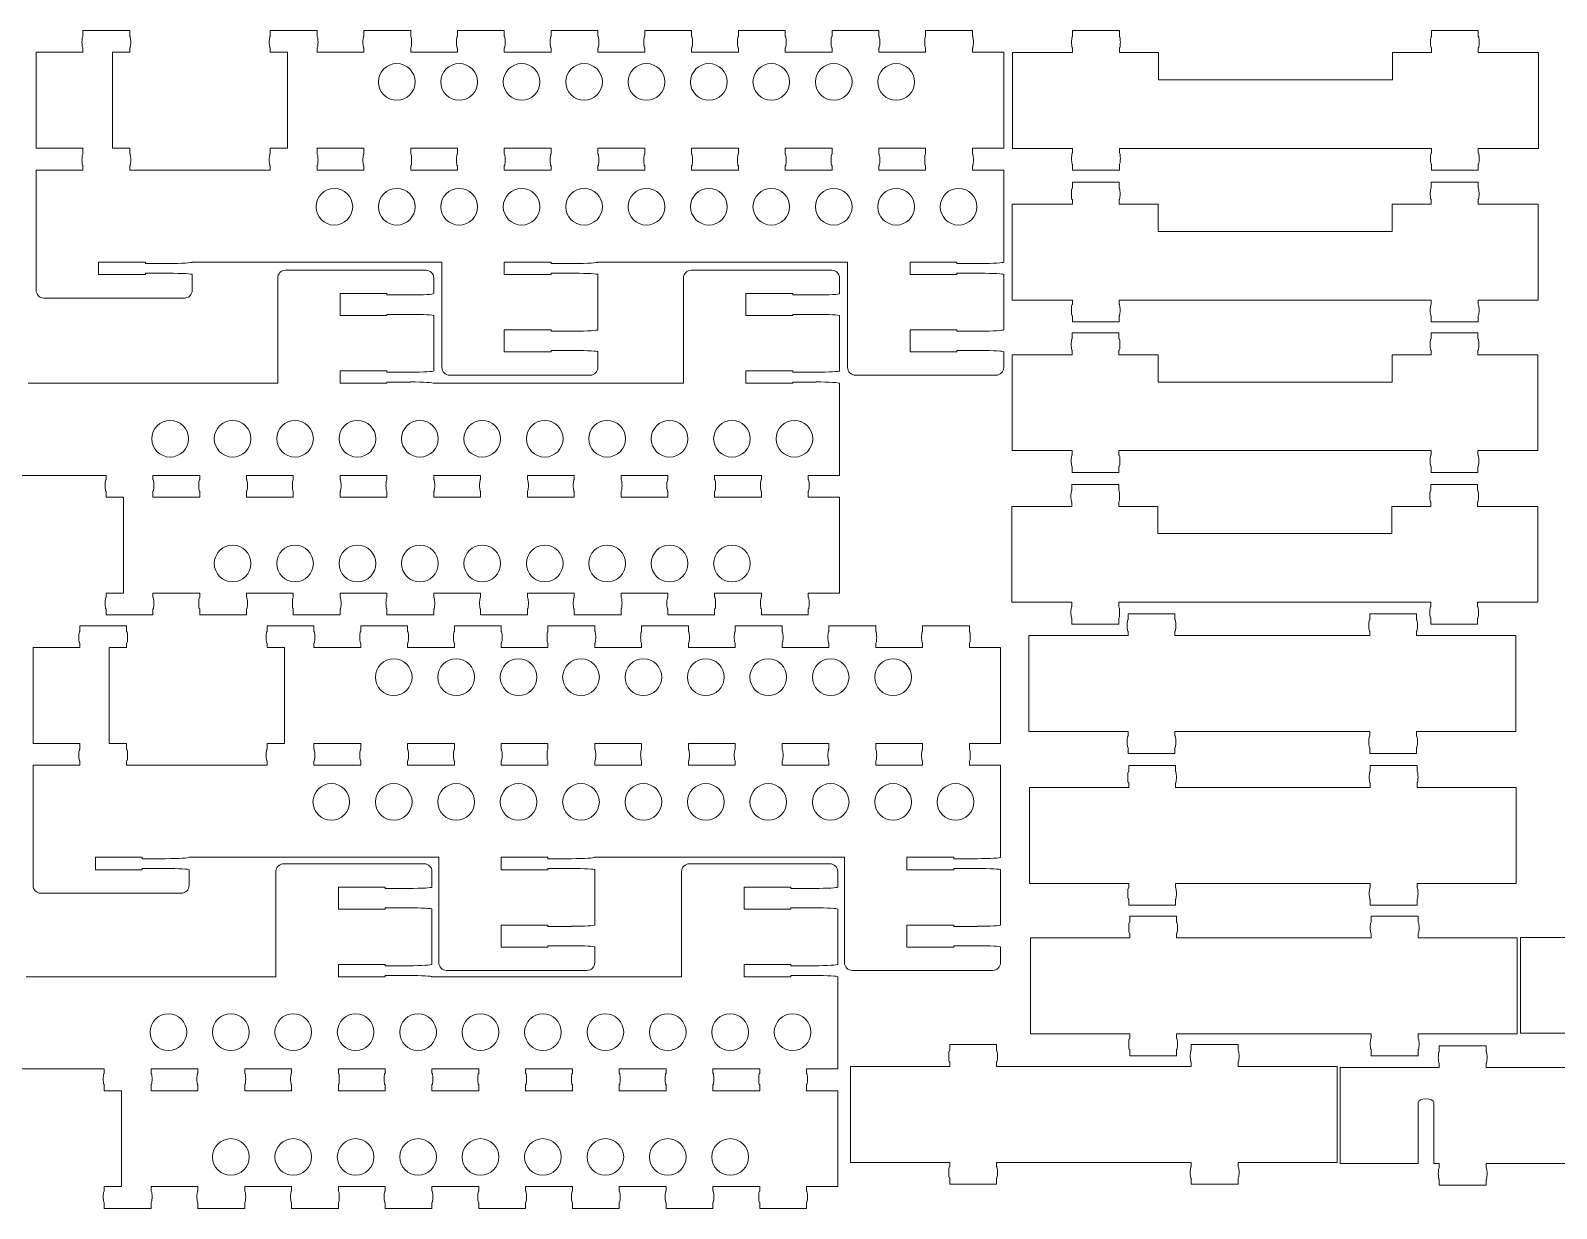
# Model space of a CAD drawing. Header units: millimetres. Extents: x 6 to 617, y 2 to 305.
# Drawn here: x 312.8 to 508.4, y 2.8 to 153.9 of the extents above; entities that cross this region are included whole.
import ezdxf

# ---------------------------------------------------------------- set-up
doc = ezdxf.new("R2010")
doc.units = ezdxf.units.MM
doc.header["$LTSCALE"] = 12.7
doc.layers.add('Visible', color=1, linetype='Continuous', lineweight=13)

msp = doc.modelspace()

# ---------------------------------------------------------------- linework, layer by layer
at = {"layer": 'Visible'}
for p, q in [((319.52, 153.11), (319.52, 153.86)), ((319.52, 153.86), (325.52, 153.86)), ((325.52, 153.11), (325.52, 153.86)), ((343.52, 153.11), (343.52, 153.86)), ((343.52, 153.86), (349.52, 153.86)), ((349.52, 153.11), (349.52, 153.86)), ((355.52, 153.11), (355.52, 153.86)), ((355.52, 153.86), (361.52, 153.86)), ((361.52, 153.11), (361.52, 153.86)), ((367.52, 153.11), (367.52, 153.86)), ((367.52, 153.86), (373.52, 153.86)), ((373.52, 153.11), (373.52, 153.86)), ((379.52, 153.11), (379.52, 153.86)), ((379.52, 153.86), (385.52, 153.86)), ((385.52, 153.11), (385.52, 153.86)), ((391.52, 153.11), (391.52, 153.86)), ((391.52, 153.86), (397.52, 153.86)), ((397.52, 153.11), (397.52, 153.86)), ((403.52, 153.11), (403.52, 153.86)), ((403.52, 153.86), (409.52, 153.86)), ((409.52, 153.11), (409.52, 153.86)), ((415.52, 153.11), (415.52, 153.86)), ((415.52, 153.86), (421.52, 153.86)), ((421.52, 153.11), (421.52, 153.86)), ((427.52, 153.11), (427.52, 153.86)), ((427.52, 153.86), (433.52, 153.86)), ((433.52, 153.11), (433.52, 153.86)), ((446.35, 153.09), (446.35, 153.84)), ((452.35, 153.84), (446.35, 153.84)), ((452.35, 153.09), (452.35, 153.84)), ((492.35, 153.09), (492.35, 153.84)), ((492.35, 153.84), (498.35, 153.84)), ((498.35, 153.09), (498.35, 153.84)), ((313.52, 151.06), (313.52, 138.76)), ((319.52, 151.06), (313.52, 151.06)), ((319.52, 151.06), (319.52, 151.61)), ((325.52, 151.06), (323.29, 151.06)), ((323.29, 138.76), (323.29, 151.06)), ((325.52, 151.06), (325.52, 151.61)), ((343.52, 151.06), (343.52, 151.61)), ((345.74, 151.06), (343.52, 151.06)), ((345.74, 138.76), (345.74, 151.06)), ((349.52, 151.06), (349.52, 151.61)), ((355.52, 151.06), (349.52, 151.06)), ((355.52, 151.06), (355.52, 151.61)), ((361.52, 151.06), (361.52, 151.61)), ((367.52, 151.06), (361.52, 151.06)), ((367.52, 151.06), (367.52, 151.61)), ((373.52, 151.06), (373.52, 151.61)), ((379.52, 151.06), (373.52, 151.06)), ((379.52, 151.06), (379.52, 151.61)), ((385.52, 151.06), (385.52, 151.61)), ((391.52, 151.06), (385.52, 151.06)), ((391.52, 151.06), (391.52, 151.61)), ((397.52, 151.06), (397.52, 151.61)), ((403.52, 151.06), (397.52, 151.06)), ((403.52, 151.06), (403.52, 151.61)), ((409.52, 151.06), (409.52, 151.61)), ((415.52, 151.06), (409.52, 151.06)), ((415.52, 151.06), (415.52, 151.61)), ((421.52, 151.06), (421.52, 151.61)), ((427.52, 151.06), (421.52, 151.06)), ((427.52, 151.06), (427.52, 151.61)), ((433.52, 151.06), (433.52, 151.61)), ((437.52, 151.06), (433.52, 151.06)), ((437.52, 151.06), (437.52, 138.76)), ((438.65, 138.74), (438.65, 151.04)), ((446.35, 151.04), (438.65, 151.04)), ((446.35, 151.04), (446.35, 151.59)), ((452.35, 151.04), (452.35, 151.59)), ((457.35, 151.04), (452.35, 151.04)), ((457.35, 151.04), (457.35, 147.54)), ((487.35, 151.04), (487.35, 147.54)), ((492.35, 151.04), (487.35, 151.04)), ((492.35, 151.04), (492.35, 151.59)), ((498.35, 151.04), (498.35, 151.59)), ((506.05, 151.04), (498.35, 151.04)), ((506.05, 138.74), (506.05, 151.04)), ((487.35, 147.54), (457.35, 147.54)), ((319.52, 138.76), (313.52, 138.76)), ((319.52, 138.01), (319.52, 138.76)), ((325.52, 138.76), (323.29, 138.76)), ((325.52, 138.01), (325.52, 138.76)), ((343.52, 138.01), (343.52, 138.76)), ((345.74, 138.76), (343.52, 138.76)), ((355.52, 138.76), (349.52, 138.76)), ((349.52, 138.01), (349.52, 138.76)), ((355.52, 138.01), (355.52, 138.76)), ((361.52, 138.01), (361.52, 138.76)), ((367.52, 138.76), (361.52, 138.76)), ((367.52, 138.01), (367.52, 138.76)), ((379.52, 138.76), (373.52, 138.76)), ((373.52, 138.01), (373.52, 138.76)), ((379.52, 138.01), (379.52, 138.76)), ((391.52, 138.76), (385.52, 138.76)), ((385.52, 138.01), (385.52, 138.76)), ((391.52, 138.01), (391.52, 138.76)), ((403.52, 138.76), (397.52, 138.76)), ((397.52, 138.01), (397.52, 138.76)), ((403.52, 138.01), (403.52, 138.76)), ((415.52, 138.76), (409.52, 138.76)), ((409.52, 138.01), (409.52, 138.76)), ((415.52, 138.01), (415.52, 138.76)), ((427.52, 138.76), (421.52, 138.76)), ((421.52, 138.01), (421.52, 138.76)), ((427.52, 138.01), (427.52, 138.76)), ((437.52, 138.76), (433.52, 138.76)), ((433.52, 138.01), (433.52, 138.76)), ((446.35, 138.74), (438.65, 138.74)), ((446.35, 138.74), (446.35, 138.19)), ((492.35, 138.74), (452.35, 138.74)), ((452.35, 138.74), (452.35, 138.19)), ((492.35, 138.74), (492.35, 138.19)), ((506.05, 138.74), (498.35, 138.74)), ((498.35, 138.74), (498.35, 138.19)), ((313.52, 135.96), (313.52, 120.56)), ((313.52, 135.96), (319.52, 135.96)), ((319.52, 135.96), (319.52, 136.51)), ((325.52, 135.96), (325.52, 136.51)), ((325.52, 135.96), (343.52, 135.96)), ((343.52, 135.96), (343.52, 136.51)), ((349.52, 135.96), (349.52, 136.51)), ((349.52, 135.96), (355.52, 135.96)), ((355.52, 135.96), (355.52, 136.51)), ((361.52, 135.96), (361.52, 136.51)), ((361.52, 135.96), (367.52, 135.96)), ((367.52, 135.96), (367.52, 136.51)), ((373.52, 135.96), (373.52, 136.51)), ((373.52, 135.96), (379.52, 135.96)), ((379.52, 135.96), (379.52, 136.51)), ((385.52, 135.96), (385.52, 136.51)), ((385.52, 135.96), (391.52, 135.96)), ((391.52, 135.96), (391.52, 136.51)), ((397.52, 135.96), (397.52, 136.51)), ((397.52, 135.96), (403.52, 135.96)), ((403.52, 135.96), (403.52, 136.51)), ((409.52, 135.96), (409.52, 136.51)), ((409.52, 135.96), (415.52, 135.96)), ((415.52, 135.96), (415.52, 136.51)), ((421.52, 135.96), (421.52, 136.51)), ((421.52, 135.96), (427.52, 135.96)), ((427.52, 135.96), (427.52, 136.51)), ((433.52, 135.96), (433.52, 136.51)), ((433.52, 135.96), (437.52, 135.96)), ((437.52, 135.96), (437.52, 124.16)), ((446.35, 136.69), (446.35, 135.94)), ((452.35, 135.94), (446.35, 135.94)), ((452.35, 136.69), (452.35, 135.94)), ((492.35, 136.69), (492.35, 135.94)), ((492.35, 135.94), (498.35, 135.94)), ((498.35, 136.69), (498.35, 135.94)), ((446.32, 133.65), (446.32, 134.4)), ((452.32, 134.4), (446.32, 134.4)), ((452.32, 133.65), (452.32, 134.4)), ((492.32, 133.65), (492.32, 134.4)), ((492.32, 134.4), (498.32, 134.4)), ((498.32, 133.65), (498.32, 134.4)), ((438.62, 119.3), (438.62, 131.6)), ((446.32, 131.6), (438.62, 131.6)), ((446.32, 131.6), (446.32, 132.15)), ((452.32, 131.6), (452.32, 132.15)), ((457.32, 131.6), (452.32, 131.6)), ((457.32, 131.6), (457.32, 128.1)), ((487.32, 131.6), (487.32, 128.1)), ((492.32, 131.6), (487.32, 131.6)), ((492.32, 131.6), (492.32, 132.15)), ((498.32, 131.6), (498.32, 132.15)), ((506.02, 131.6), (498.32, 131.6)), ((506.02, 119.3), (506.02, 131.6)), ((487.32, 128.1), (457.32, 128.1)), ((321.52, 124.16), (321.52, 122.56)), ((327.52, 124.16), (321.52, 124.16)), ((327.52, 123.98), (327.52, 124.16)), ((330.52, 123.98), (327.52, 123.98)), ((365.52, 124.16), (333.52, 124.16)), ((365.52, 124.16), (365.52, 110.66)), ((373.52, 124.16), (373.52, 122.56)), ((379.52, 124.16), (373.52, 124.16)), ((379.52, 123.98), (379.52, 124.16)), ((382.52, 123.98), (379.52, 123.98)), ((417.52, 124.16), (385.52, 124.16)), ((417.52, 124.16), (417.52, 110.66)), ((425.52, 124.16), (425.52, 122.56)), ((431.52, 124.16), (425.52, 124.16)), ((431.52, 123.98), (431.52, 124.16)), ((434.52, 123.98), (431.52, 123.98)), ((321.52, 122.56), (327.52, 122.56)), ((327.52, 122.73), (327.52, 122.56)), ((330.52, 122.73), (327.52, 122.73)), ((333.52, 122.56), (333.52, 120.56)), ((344.48, 108.62), (344.48, 122.12)), ((345.48, 123.12), (363.48, 123.12)), ((364.48, 120.12), (364.48, 122.12)), ((373.52, 122.56), (379.52, 122.56)), ((379.52, 122.73), (379.52, 122.56)), ((382.52, 122.73), (379.52, 122.73)), ((385.52, 122.56), (385.52, 115.48)), ((396.48, 108.62), (396.48, 122.12)), ((397.48, 123.12), (415.48, 123.12)), ((416.48, 120.12), (416.48, 122.12)), ((425.52, 122.56), (431.52, 122.56)), ((431.52, 122.73), (431.52, 122.56)), ((434.52, 122.73), (431.52, 122.73)), ((437.52, 122.56), (437.52, 115.48)), ((314.52, 119.56), (332.52, 119.56)), ((352.48, 120.12), (358.48, 120.12)), ((352.48, 117.3), (352.48, 120.12)), ((358.48, 119.95), (358.48, 120.12)), ((361.48, 119.95), (358.48, 119.95)), ((404.48, 120.12), (410.48, 120.12)), ((404.48, 117.3), (404.48, 120.12)), ((410.48, 119.95), (410.48, 120.12)), ((413.48, 119.95), (410.48, 119.95)), ((446.32, 119.3), (438.62, 119.3)), ((446.32, 119.3), (446.32, 118.75)), ((492.32, 119.3), (452.32, 119.3)), ((452.32, 119.3), (452.32, 118.75)), ((492.32, 119.3), (492.32, 118.75)), ((506.02, 119.3), (498.32, 119.3)), ((498.32, 119.3), (498.32, 118.75)), ((358.48, 117.46), (358.48, 117.3)), ((361.48, 117.46), (358.48, 117.46)), ((410.48, 117.46), (410.48, 117.3)), ((413.48, 117.46), (410.48, 117.46)), ((352.48, 117.3), (358.48, 117.3)), ((364.48, 110.22), (364.48, 117.3)), ((373.52, 115.48), (379.52, 115.48)), ((373.52, 115.48), (373.52, 112.66)), ((379.52, 115.31), (379.52, 115.48)), ((404.48, 117.3), (410.48, 117.3)), ((416.48, 110.22), (416.48, 117.3)), ((425.52, 115.48), (431.52, 115.48)), ((425.52, 115.48), (425.52, 112.66)), ((431.52, 115.31), (431.52, 115.48)), ((446.32, 117.25), (446.32, 116.5)), ((452.32, 116.5), (446.32, 116.5)), ((452.32, 117.25), (452.32, 116.5)), ((492.32, 117.25), (492.32, 116.5)), ((492.32, 116.5), (498.32, 116.5)), ((498.32, 117.25), (498.32, 116.5)), ((382.52, 115.31), (379.52, 115.31)), ((434.52, 115.31), (431.52, 115.31)), ((446.3, 114.34), (446.3, 115.09)), ((452.3, 115.09), (446.3, 115.09)), ((452.3, 114.34), (452.3, 115.09)), ((492.3, 114.34), (492.3, 115.09)), ((492.3, 115.09), (498.3, 115.09)), ((498.3, 114.34), (498.3, 115.09)), ((373.52, 112.66), (379.52, 112.66)), ((379.52, 112.82), (379.52, 112.66)), ((382.52, 112.82), (379.52, 112.82)), ((385.52, 112.66), (385.52, 110.66)), ((425.52, 112.66), (431.52, 112.66)), ((431.52, 112.82), (431.52, 112.66)), ((434.52, 112.82), (431.52, 112.82)), ((437.52, 112.66), (437.52, 110.66)), ((438.6, 99.99), (438.6, 112.29)), ((446.3, 112.29), (438.6, 112.29)), ((446.3, 112.29), (446.3, 112.84)), ((452.3, 112.29), (452.3, 112.84)), ((457.3, 112.29), (452.3, 112.29)), ((457.3, 112.29), (457.3, 108.79)), ((487.3, 112.29), (487.3, 108.79)), ((492.3, 112.29), (487.3, 112.29)), ((492.3, 112.29), (492.3, 112.84)), ((498.3, 112.29), (498.3, 112.84)), ((506, 112.29), (498.3, 112.29)), ((506, 99.99), (506, 112.29)), ((352.48, 110.22), (358.48, 110.22)), ((352.48, 108.62), (352.48, 110.22)), ((358.48, 110.04), (358.48, 110.22)), ((361.48, 110.04), (358.48, 110.04)), ((366.52, 109.66), (384.52, 109.66)), ((404.48, 110.22), (410.48, 110.22)), ((404.48, 108.62), (404.48, 110.22)), ((410.48, 110.04), (410.48, 110.22)), ((413.48, 110.04), (410.48, 110.04)), ((418.52, 109.66), (436.52, 109.66)), ((344.48, 108.62), (312.48, 108.62)), ((358.48, 108.62), (352.48, 108.62)), ((358.48, 108.79), (358.48, 108.62)), ((361.48, 108.79), (358.48, 108.79)), ((396.48, 108.62), (364.48, 108.62)), ((410.48, 108.62), (404.48, 108.62)), ((410.48, 108.79), (410.48, 108.62)), ((413.48, 108.79), (410.48, 108.79)), ((416.48, 96.82), (416.48, 108.62)), ((487.3, 108.79), (457.3, 108.79)), ((446.3, 99.99), (438.6, 99.99)), ((446.3, 99.99), (446.3, 99.44)), ((492.3, 99.99), (452.3, 99.99)), ((452.3, 99.99), (452.3, 99.44)), ((492.3, 99.99), (492.3, 99.44)), ((506, 99.99), (498.3, 99.99)), ((498.3, 99.99), (498.3, 99.44)), ((446.3, 97.94), (446.3, 97.19)), ((452.3, 97.94), (452.3, 97.19)), ((492.3, 97.94), (492.3, 97.19)), ((498.3, 97.94), (498.3, 97.19)), ((304.48, 96.82), (322.48, 96.82)), ((322.48, 96.82), (322.48, 96.27)), ((328.48, 96.82), (334.48, 96.82)), ((328.48, 96.82), (328.48, 96.27)), ((334.48, 96.82), (334.48, 96.27)), ((340.48, 96.82), (346.48, 96.82)), ((340.48, 96.82), (340.48, 96.27)), ((346.48, 96.82), (346.48, 96.27)), ((352.48, 96.82), (358.48, 96.82)), ((352.48, 96.82), (352.48, 96.27)), ((358.48, 96.82), (358.48, 96.27)), ((364.48, 96.82), (370.48, 96.82)), ((364.48, 96.82), (364.48, 96.27)), ((370.48, 96.82), (370.48, 96.27)), ((376.48, 96.82), (382.48, 96.82)), ((376.48, 96.82), (376.48, 96.27)), ((382.48, 96.82), (382.48, 96.27)), ((388.48, 96.82), (394.48, 96.82)), ((388.48, 96.82), (388.48, 96.27)), ((394.48, 96.82), (394.48, 96.27)), ((400.48, 96.82), (406.48, 96.82)), ((400.48, 96.82), (400.48, 96.27)), ((406.48, 96.82), (406.48, 96.27)), ((412.48, 96.82), (416.48, 96.82)), ((412.48, 96.82), (412.48, 96.27)), ((452.3, 97.19), (446.3, 97.19)), ((492.3, 97.19), (498.3, 97.19)), ((322.48, 94.77), (322.48, 94.02)), ((322.48, 94.02), (324.7, 94.02)), ((324.7, 81.72), (324.7, 94.02)), ((328.48, 94.77), (328.48, 94.02)), ((334.48, 94.02), (328.48, 94.02)), ((334.48, 94.77), (334.48, 94.02)), ((340.48, 94.77), (340.48, 94.02)), ((346.48, 94.02), (340.48, 94.02)), ((346.48, 94.77), (346.48, 94.02)), ((352.48, 94.77), (352.48, 94.02)), ((358.48, 94.02), (352.48, 94.02)), ((358.48, 94.77), (358.48, 94.02)), ((364.48, 94.77), (364.48, 94.02)), ((370.48, 94.02), (364.48, 94.02)), ((370.48, 94.77), (370.48, 94.02)), ((376.48, 94.77), (376.48, 94.02)), ((382.48, 94.02), (376.48, 94.02)), ((382.48, 94.77), (382.48, 94.02)), ((388.48, 94.77), (388.48, 94.02)), ((394.48, 94.02), (388.48, 94.02)), ((394.48, 94.77), (394.48, 94.02)), ((400.48, 94.77), (400.48, 94.02)), ((406.48, 94.02), (400.48, 94.02)), ((406.48, 94.77), (406.48, 94.02)), ((412.48, 94.77), (412.48, 94.02)), ((416.48, 94.02), (412.48, 94.02)), ((416.48, 81.72), (416.48, 94.02)), ((446.26, 94.9), (446.26, 95.65)), ((452.26, 95.65), (446.26, 95.65)), ((452.26, 94.9), (452.26, 95.65)), ((492.26, 94.9), (492.26, 95.65)), ((492.26, 95.65), (498.26, 95.65)), ((498.26, 94.9), (498.26, 95.65)), ((438.56, 80.55), (438.56, 92.85)), ((446.26, 92.85), (438.56, 92.85)), ((446.26, 92.85), (446.26, 93.4)), ((452.26, 92.85), (452.26, 93.4)), ((457.26, 92.85), (452.26, 92.85)), ((457.26, 92.85), (457.26, 89.35)), ((487.26, 92.85), (487.26, 89.35)), ((492.26, 92.85), (487.26, 92.85)), ((492.26, 92.85), (492.26, 93.4)), ((498.26, 92.85), (498.26, 93.4)), ((505.96, 92.85), (498.26, 92.85)), ((505.96, 80.55), (505.96, 92.85)), ((487.26, 89.35), (457.26, 89.35)), ((322.48, 81.72), (322.48, 81.17)), ((322.48, 81.72), (324.7, 81.72)), ((334.48, 81.72), (328.48, 81.72)), ((328.48, 81.72), (328.48, 81.17)), ((334.48, 81.72), (334.48, 81.17)), ((346.48, 81.72), (340.48, 81.72)), ((340.48, 81.72), (340.48, 81.17)), ((346.48, 81.72), (346.48, 81.17)), ((358.48, 81.72), (352.48, 81.72)), ((352.48, 81.72), (352.48, 81.17)), ((358.48, 81.72), (358.48, 81.17)), ((370.48, 81.72), (364.48, 81.72)), ((364.48, 81.72), (364.48, 81.17)), ((370.48, 81.72), (370.48, 81.17)), ((382.48, 81.72), (376.48, 81.72)), ((376.48, 81.72), (376.48, 81.17)), ((382.48, 81.72), (382.48, 81.17)), ((394.48, 81.72), (388.48, 81.72)), ((388.48, 81.72), (388.48, 81.17)), ((394.48, 81.72), (394.48, 81.17)), ((406.48, 81.72), (400.48, 81.72)), ((400.48, 81.72), (400.48, 81.17)), ((406.48, 81.72), (406.48, 81.17)), ((416.48, 81.72), (412.48, 81.72)), ((412.48, 81.72), (412.48, 81.17)), ((446.26, 80.55), (438.56, 80.55)), ((446.26, 80.55), (446.26, 80)), ((492.26, 80.55), (452.26, 80.55)), ((452.26, 80.55), (452.26, 80)), ((492.26, 80.55), (492.26, 80)), ((505.96, 80.55), (498.26, 80.55)), ((498.26, 80.55), (498.26, 80)), ((322.48, 79.67), (322.48, 78.92)), ((322.48, 78.92), (328.48, 78.92)), ((328.48, 79.67), (328.48, 78.92)), ((334.48, 79.67), (334.48, 78.92)), ((334.48, 78.92), (340.48, 78.92)), ((340.48, 79.67), (340.48, 78.92)), ((346.48, 79.67), (346.48, 78.92)), ((346.48, 78.92), (352.48, 78.92)), ((352.48, 79.67), (352.48, 78.92)), ((358.48, 79.67), (358.48, 78.92)), ((358.48, 78.92), (364.48, 78.92)), ((364.48, 79.67), (364.48, 78.92)), ((370.48, 79.67), (370.48, 78.92)), ((370.48, 78.92), (376.48, 78.92)), ((376.48, 79.67), (376.48, 78.92)), ((382.48, 79.67), (382.48, 78.92)), ((382.48, 78.92), (388.48, 78.92)), ((388.48, 79.67), (388.48, 78.92)), ((394.48, 79.67), (394.48, 78.92)), ((394.48, 78.92), (400.48, 78.92)), ((400.48, 79.67), (400.48, 78.92)), ((406.48, 79.67), (406.48, 78.92)), ((406.48, 78.92), (412.48, 78.92)), ((412.48, 79.67), (412.48, 78.92)), ((446.26, 78.5), (446.26, 77.75)), ((452.26, 78.5), (452.26, 77.75)), ((453.47, 78.32), (453.47, 79.07)), ((459.47, 79.07), (453.47, 79.07)), ((459.47, 78.32), (459.47, 79.07)), ((484.43, 78.32), (484.43, 79.07)), ((484.43, 79.07), (490.43, 79.07)), ((490.43, 78.32), (490.43, 79.07)), ((492.26, 78.5), (492.26, 77.75)), ((498.26, 78.5), (498.26, 77.75)), ((319.12, 76.8), (319.12, 77.55)), ((319.12, 77.55), (325.12, 77.55)), ((325.12, 76.8), (325.12, 77.55)), ((343.12, 76.8), (343.12, 77.55)), ((343.12, 77.55), (349.12, 77.55)), ((349.12, 76.8), (349.12, 77.55)), ((355.12, 76.8), (355.12, 77.55)), ((355.12, 77.55), (361.12, 77.55)), ((361.12, 76.8), (361.12, 77.55)), ((367.12, 76.8), (367.12, 77.55)), ((367.12, 77.55), (373.12, 77.55)), ((373.12, 76.8), (373.12, 77.55)), ((379.12, 76.8), (379.12, 77.55)), ((379.12, 77.55), (385.12, 77.55)), ((385.12, 76.8), (385.12, 77.55)), ((391.12, 76.8), (391.12, 77.55)), ((391.12, 77.55), (397.12, 77.55)), ((397.12, 76.8), (397.12, 77.55)), ((403.12, 76.8), (403.12, 77.55)), ((403.12, 77.55), (409.12, 77.55)), ((409.12, 76.8), (409.12, 77.55)), ((415.12, 76.8), (415.12, 77.55)), ((415.12, 77.55), (421.12, 77.55)), ((421.12, 76.8), (421.12, 77.55)), ((427.12, 76.8), (427.12, 77.55)), ((427.12, 77.55), (433.12, 77.55)), ((433.12, 76.8), (433.12, 77.55)), ((452.26, 77.75), (446.26, 77.75)), ((453.47, 76.27), (453.47, 76.82)), ((459.47, 76.27), (459.47, 76.82)), ((484.43, 76.27), (484.43, 76.82)), ((490.43, 76.27), (490.43, 76.82)), ((492.26, 77.75), (498.26, 77.75)), ((313.12, 74.75), (313.12, 62.45)), ((319.12, 74.75), (313.12, 74.75)), ((319.12, 74.75), (319.12, 75.3)), ((325.12, 74.75), (322.9, 74.75)), ((322.9, 62.45), (322.9, 74.75)), ((325.12, 74.75), (325.12, 75.3)), ((343.12, 74.75), (343.12, 75.3)), ((345.35, 74.75), (343.12, 74.75)), ((345.35, 62.45), (345.35, 74.75)), ((349.12, 74.75), (349.12, 75.3)), ((355.12, 74.75), (349.12, 74.75)), ((355.12, 74.75), (355.12, 75.3)), ((361.12, 74.75), (361.12, 75.3)), ((367.12, 74.75), (361.12, 74.75)), ((367.12, 74.75), (367.12, 75.3)), ((373.12, 74.75), (373.12, 75.3)), ((379.12, 74.75), (373.12, 74.75)), ((379.12, 74.75), (379.12, 75.3)), ((385.12, 74.75), (385.12, 75.3)), ((391.12, 74.75), (385.12, 74.75)), ((391.12, 74.75), (391.12, 75.3)), ((397.12, 74.75), (397.12, 75.3)), ((403.12, 74.75), (397.12, 74.75)), ((403.12, 74.75), (403.12, 75.3)), ((409.12, 74.75), (409.12, 75.3)), ((415.12, 74.75), (409.12, 74.75)), ((415.12, 74.75), (415.12, 75.3)), ((421.12, 74.75), (421.12, 75.3)), ((427.12, 74.75), (421.12, 74.75)), ((427.12, 74.75), (427.12, 75.3)), ((433.12, 74.75), (433.12, 75.3)), ((437.12, 74.75), (433.12, 74.75)), ((437.12, 74.75), (437.12, 62.45)), ((440.75, 63.97), (440.75, 76.27)), ((453.47, 76.27), (440.75, 76.27)), ((484.43, 76.27), (459.47, 76.27)), ((503.15, 76.27), (490.43, 76.27)), ((503.15, 63.97), (503.15, 76.27)), ((453.47, 63.97), (440.75, 63.97)), ((453.47, 63.97), (453.47, 63.42)), ((484.43, 63.97), (459.47, 63.97)), ((459.47, 63.97), (459.47, 63.42)), ((484.43, 63.97), (484.43, 63.42)), ((503.15, 63.97), (490.43, 63.97)), ((490.43, 63.97), (490.43, 63.42)), ((319.12, 62.45), (313.12, 62.45)), ((319.12, 61.7), (319.12, 62.45)), ((325.12, 62.45), (322.9, 62.45)), ((325.12, 61.7), (325.12, 62.45)), ((343.12, 61.7), (343.12, 62.45)), ((345.35, 62.45), (343.12, 62.45)), ((355.12, 62.45), (349.12, 62.45)), ((349.12, 61.7), (349.12, 62.45)), ((355.12, 61.7), (355.12, 62.45)), ((361.12, 61.7), (361.12, 62.45)), ((367.12, 62.45), (361.12, 62.45)), ((367.12, 61.7), (367.12, 62.45)), ((379.12, 62.45), (373.12, 62.45)), ((373.12, 61.7), (373.12, 62.45)), ((379.12, 61.7), (379.12, 62.45)), ((391.12, 62.45), (385.12, 62.45)), ((385.12, 61.7), (385.12, 62.45)), ((391.12, 61.7), (391.12, 62.45)), ((403.12, 62.45), (397.12, 62.45)), ((397.12, 61.7), (397.12, 62.45)), ((403.12, 61.7), (403.12, 62.45)), ((415.12, 62.45), (409.12, 62.45)), ((409.12, 61.7), (409.12, 62.45)), ((415.12, 61.7), (415.12, 62.45)), ((427.12, 62.45), (421.12, 62.45)), ((421.12, 61.7), (421.12, 62.45)), ((427.12, 61.7), (427.12, 62.45)), ((437.12, 62.45), (433.12, 62.45)), ((433.12, 61.7), (433.12, 62.45)), ((453.47, 61.92), (453.47, 61.17)), ((459.47, 61.17), (453.47, 61.17)), ((459.47, 61.92), (459.47, 61.17)), ((484.43, 61.92), (484.43, 61.17)), ((484.43, 61.17), (490.43, 61.17)), ((490.43, 61.92), (490.43, 61.17)), ((313.12, 59.65), (313.12, 44.25)), ((313.12, 59.65), (319.12, 59.65)), ((319.12, 59.65), (319.12, 60.2)), ((325.12, 59.65), (325.12, 60.2)), ((325.12, 59.65), (343.12, 59.65)), ((343.12, 59.65), (343.12, 60.2)), ((349.12, 59.65), (349.12, 60.2)), ((349.12, 59.65), (355.12, 59.65)), ((355.12, 59.65), (355.12, 60.2)), ((361.12, 59.65), (361.12, 60.2)), ((361.12, 59.65), (367.12, 59.65)), ((367.12, 59.65), (367.12, 60.2)), ((373.12, 59.65), (373.12, 60.2)), ((373.12, 59.65), (379.12, 59.65)), ((379.12, 59.65), (379.12, 60.2)), ((385.12, 59.65), (385.12, 60.2)), ((385.12, 59.65), (391.12, 59.65)), ((391.12, 59.65), (391.12, 60.2)), ((397.12, 59.65), (397.12, 60.2)), ((397.12, 59.65), (403.12, 59.65)), ((403.12, 59.65), (403.12, 60.2)), ((409.12, 59.65), (409.12, 60.2)), ((409.12, 59.65), (415.12, 59.65)), ((415.12, 59.65), (415.12, 60.2)), ((421.12, 59.65), (421.12, 60.2)), ((421.12, 59.65), (427.12, 59.65)), ((427.12, 59.65), (427.12, 60.2)), ((433.12, 59.65), (433.12, 60.2)), ((433.12, 59.65), (437.12, 59.65)), ((437.12, 59.65), (437.12, 47.85)), ((453.54, 58.86), (453.54, 59.61)), ((459.54, 59.61), (453.54, 59.61)), ((459.54, 58.86), (459.54, 59.61)), ((484.5, 58.86), (484.5, 59.61)), ((484.5, 59.61), (490.5, 59.61)), ((490.5, 58.86), (490.5, 59.61)), ((440.82, 44.51), (440.82, 56.81)), ((453.54, 56.81), (440.82, 56.81)), ((453.54, 56.81), (453.54, 57.36)), ((459.54, 56.81), (459.54, 57.36)), ((484.5, 56.81), (459.54, 56.81)), ((484.5, 56.81), (484.5, 57.36)), ((490.5, 56.81), (490.5, 57.36)), ((503.22, 56.81), (490.5, 56.81)), ((503.22, 44.51), (503.22, 56.81)), ((321.12, 47.85), (321.12, 46.25)), ((327.12, 47.85), (321.12, 47.85)), ((327.12, 47.67), (327.12, 47.85)), ((330.12, 47.67), (327.12, 47.67)), ((365.12, 47.85), (333.12, 47.85)), ((345.25, 47.03), (363.25, 47.03)), ((365.12, 47.85), (365.12, 34.35)), ((373.12, 47.85), (373.12, 46.25)), ((379.12, 47.85), (373.12, 47.85)), ((379.12, 47.67), (379.12, 47.85)), ((382.12, 47.67), (379.12, 47.67)), ((417.12, 47.85), (385.12, 47.85)), ((397.25, 47.03), (415.25, 47.03)), ((417.12, 47.85), (417.12, 34.35)), ((425.12, 47.85), (425.12, 46.25)), ((431.12, 47.85), (425.12, 47.85)), ((431.12, 47.67), (431.12, 47.85)), ((434.12, 47.67), (431.12, 47.67)), ((321.12, 46.25), (327.12, 46.25)), ((327.12, 46.42), (327.12, 46.25)), ((330.12, 46.42), (327.12, 46.42)), ((333.12, 46.25), (333.12, 44.25)), ((344.25, 32.53), (344.25, 46.03)), ((364.25, 44.03), (364.25, 46.03)), ((373.12, 46.25), (379.12, 46.25)), ((379.12, 46.42), (379.12, 46.25)), ((382.12, 46.42), (379.12, 46.42)), ((385.12, 46.25), (385.12, 39.17)), ((396.25, 32.53), (396.25, 46.03)), ((416.25, 44.03), (416.25, 46.03)), ((425.12, 46.25), (431.12, 46.25)), ((431.12, 46.42), (431.12, 46.25)), ((434.12, 46.42), (431.12, 46.42)), ((437.12, 46.25), (437.12, 39.17)), ((314.12, 43.25), (332.12, 43.25)), ((352.25, 44.03), (358.25, 44.03)), ((352.25, 41.21), (352.25, 44.03)), ((358.25, 43.86), (358.25, 44.03)), ((361.25, 43.86), (358.25, 43.86)), ((404.25, 44.03), (410.25, 44.03)), ((404.25, 41.21), (404.25, 44.03)), ((410.25, 43.86), (410.25, 44.03)), ((413.25, 43.86), (410.25, 43.86)), ((453.54, 44.51), (440.82, 44.51)), ((453.54, 44.51), (453.54, 43.96)), ((484.5, 44.51), (459.54, 44.51)), ((459.54, 44.51), (459.54, 43.96)), ((484.5, 44.51), (484.5, 43.96)), ((503.22, 44.51), (490.5, 44.51)), ((490.5, 44.51), (490.5, 43.96)), ((352.25, 41.21), (358.25, 41.21)), ((358.25, 41.37), (358.25, 41.21)), ((361.25, 41.37), (358.25, 41.37)), ((364.25, 34.13), (364.25, 41.21)), ((404.25, 41.21), (410.25, 41.21)), ((410.25, 41.37), (410.25, 41.21)), ((413.25, 41.37), (410.25, 41.37)), ((416.25, 34.13), (416.25, 41.21)), ((453.54, 42.46), (453.54, 41.71)), ((459.54, 41.71), (453.54, 41.71)), ((459.54, 42.46), (459.54, 41.71)), ((484.5, 42.46), (484.5, 41.71)), ((484.5, 41.71), (490.5, 41.71)), ((490.5, 42.46), (490.5, 41.71)), ((373.12, 39.17), (379.12, 39.17)), ((373.12, 39.17), (373.12, 36.35)), ((379.12, 39), (379.12, 39.17)), ((425.12, 39.17), (431.12, 39.17)), ((425.12, 39.17), (425.12, 36.35)), ((431.12, 39), (431.12, 39.17)), ((453.67, 39.57), (453.67, 40.32)), ((459.67, 40.32), (453.67, 40.32)), ((459.67, 39.57), (459.67, 40.32)), ((484.63, 39.57), (484.63, 40.32)), ((484.63, 40.32), (490.63, 40.32)), ((490.63, 39.57), (490.63, 40.32)), ((382.12, 39), (379.12, 39)), ((434.12, 39), (431.12, 39)), ((440.95, 25.22), (440.95, 37.52)), ((453.67, 37.52), (440.95, 37.52)), ((453.67, 37.52), (453.67, 38.07)), ((459.67, 37.52), (459.67, 38.07)), ((484.63, 37.52), (459.67, 37.52)), ((484.63, 37.52), (484.63, 38.07)), ((490.63, 37.52), (490.63, 38.07)), ((503.35, 37.52), (490.63, 37.52)), ((503.35, 25.22), (503.35, 37.52)), ((503.77, 25.29), (503.77, 37.59)), ((516.49, 37.59), (503.77, 37.59)), ((373.12, 36.35), (379.12, 36.35)), ((379.12, 36.51), (379.12, 36.35)), ((382.12, 36.51), (379.12, 36.51)), ((385.12, 36.35), (385.12, 34.35)), ((425.12, 36.35), (431.12, 36.35)), ((431.12, 36.51), (431.12, 36.35)), ((434.12, 36.51), (431.12, 36.51)), ((437.12, 36.35), (437.12, 34.35)), ((352.25, 34.13), (358.25, 34.13)), ((352.25, 32.53), (352.25, 34.13)), ((358.25, 33.95), (358.25, 34.13)), ((361.25, 33.95), (358.25, 33.95)), ((366.12, 33.35), (384.12, 33.35)), ((404.25, 34.13), (410.25, 34.13)), ((404.25, 32.53), (404.25, 34.13)), ((410.25, 33.95), (410.25, 34.13)), ((413.25, 33.95), (410.25, 33.95)), ((418.12, 33.35), (436.12, 33.35)), ((344.25, 32.53), (312.25, 32.53)), ((358.25, 32.53), (352.25, 32.53)), ((358.25, 32.7), (358.25, 32.53)), ((361.25, 32.7), (358.25, 32.7)), ((396.25, 32.53), (364.25, 32.53)), ((410.25, 32.53), (404.25, 32.53)), ((410.25, 32.7), (410.25, 32.53)), ((413.25, 32.7), (410.25, 32.7)), ((416.25, 20.73), (416.25, 32.53)), ((430.6, 23.09), (430.6, 23.84)), ((436.6, 23.84), (430.6, 23.84)), ((436.6, 23.09), (436.6, 23.84)), ((453.67, 25.22), (440.95, 25.22)), ((453.67, 25.22), (453.67, 24.67)), ((484.63, 25.22), (459.67, 25.22)), ((459.67, 25.22), (459.67, 24.67)), ((461.56, 23.09), (461.56, 23.84)), ((461.56, 23.84), (467.56, 23.84)), ((467.56, 23.09), (467.56, 23.84)), ((484.63, 25.22), (484.63, 24.67)), ((503.35, 25.22), (490.63, 25.22)), ((490.63, 25.22), (490.63, 24.67)), ((493.35, 22.95), (493.35, 23.7)), ((499.35, 23.7), (493.35, 23.7)), ((499.35, 22.95), (499.35, 23.7)), ((513.77, 25.29), (503.77, 25.29)), ((430.6, 21.04), (430.6, 21.59)), ((436.6, 21.04), (436.6, 21.59)), ((453.67, 23.17), (453.67, 22.42)), ((459.67, 22.42), (453.67, 22.42)), ((459.67, 23.17), (459.67, 22.42)), ((461.56, 21.04), (461.56, 21.59)), ((467.56, 21.04), (467.56, 21.59)), ((484.63, 23.17), (484.63, 22.42)), ((484.63, 22.42), (490.63, 22.42)), ((490.63, 23.17), (490.63, 22.42)), ((304.25, 20.73), (322.25, 20.73)), ((322.25, 20.73), (322.25, 20.18)), ((328.25, 20.73), (334.25, 20.73)), ((328.25, 20.73), (328.25, 20.18)), ((334.25, 20.73), (334.25, 20.18)), ((340.25, 20.73), (346.25, 20.73)), ((340.25, 20.73), (340.25, 20.18)), ((346.25, 20.73), (346.25, 20.18)), ((352.25, 20.73), (358.25, 20.73)), ((352.25, 20.73), (352.25, 20.18)), ((358.25, 20.73), (358.25, 20.18)), ((364.25, 20.73), (370.25, 20.73)), ((364.25, 20.73), (364.25, 20.18)), ((370.25, 20.73), (370.25, 20.18)), ((376.25, 20.73), (382.25, 20.73)), ((376.25, 20.73), (376.25, 20.18)), ((382.25, 20.73), (382.25, 20.18)), ((388.25, 20.73), (394.25, 20.73)), ((388.25, 20.73), (388.25, 20.18)), ((394.25, 20.73), (394.25, 20.18)), ((400.25, 20.73), (406.25, 20.73)), ((400.25, 20.73), (400.25, 20.18)), ((406.25, 20.73), (406.25, 20.18)), ((412.25, 20.73), (416.25, 20.73)), ((412.25, 20.73), (412.25, 20.18)), ((417.88, 8.74), (417.88, 21.04)), ((430.6, 21.04), (417.88, 21.04)), ((461.56, 21.04), (436.6, 21.04)), ((480.28, 21.04), (467.56, 21.04)), ((480.28, 8.74), (480.28, 21.04)), ((480.63, 8.6), (480.63, 20.9)), ((493.35, 20.9), (480.63, 20.9)), ((493.35, 20.9), (493.35, 21.45)), ((499.35, 20.9), (499.35, 21.45)), ((524.31, 20.9), (499.35, 20.9)), ((322.25, 18.68), (322.25, 17.93)), ((322.25, 17.93), (324.47, 17.93)), ((324.47, 5.63), (324.47, 17.93)), ((328.25, 18.68), (328.25, 17.93)), ((334.25, 17.93), (328.25, 17.93)), ((334.25, 18.68), (334.25, 17.93)), ((340.25, 18.68), (340.25, 17.93)), ((346.25, 17.93), (340.25, 17.93)), ((346.25, 18.68), (346.25, 17.93)), ((352.25, 18.68), (352.25, 17.93)), ((358.25, 17.93), (352.25, 17.93)), ((358.25, 18.68), (358.25, 17.93)), ((364.25, 18.68), (364.25, 17.93)), ((370.25, 17.93), (364.25, 17.93)), ((370.25, 18.68), (370.25, 17.93)), ((376.25, 18.68), (376.25, 17.93)), ((382.25, 17.93), (376.25, 17.93)), ((382.25, 18.68), (382.25, 17.93)), ((388.25, 18.68), (388.25, 17.93)), ((394.25, 17.93), (388.25, 17.93)), ((394.25, 18.68), (394.25, 17.93)), ((400.25, 18.68), (400.25, 17.93)), ((406.25, 17.93), (400.25, 17.93)), ((406.25, 18.68), (406.25, 17.93)), ((412.25, 18.68), (412.25, 17.93)), ((416.25, 17.93), (412.25, 17.93)), ((416.25, 5.63), (416.25, 17.93)), ((490.63, 8.6), (490.63, 16.4)), ((492.63, 8.6), (492.63, 16.4)), ((430.6, 8.74), (417.88, 8.74)), ((430.6, 8.74), (430.6, 8.19)), ((461.56, 8.74), (436.6, 8.74)), ((436.6, 8.74), (436.6, 8.19)), ((461.56, 8.74), (461.56, 8.19)), ((480.28, 8.74), (467.56, 8.74)), ((467.56, 8.74), (467.56, 8.19)), ((490.63, 8.6), (480.63, 8.6)), ((493.35, 8.6), (492.63, 8.6)), ((493.35, 8.6), (493.35, 8.05)), ((524.31, 8.6), (499.35, 8.6)), ((499.35, 8.6), (499.35, 8.05)), ((430.6, 6.69), (430.6, 5.94)), ((436.6, 5.94), (430.6, 5.94)), ((436.6, 6.69), (436.6, 5.94)), ((461.56, 6.69), (461.56, 5.94)), ((461.56, 5.94), (467.56, 5.94)), ((467.56, 6.69), (467.56, 5.94)), ((493.35, 6.55), (493.35, 5.8)), ((499.35, 6.55), (499.35, 5.8)), ((322.25, 5.63), (322.25, 5.08)), ((322.25, 5.63), (324.47, 5.63)), ((334.25, 5.63), (328.25, 5.63)), ((328.25, 5.63), (328.25, 5.08)), ((334.25, 5.63), (334.25, 5.08)), ((346.25, 5.63), (340.25, 5.63)), ((340.25, 5.63), (340.25, 5.08)), ((346.25, 5.63), (346.25, 5.08)), ((358.25, 5.63), (352.25, 5.63)), ((352.25, 5.63), (352.25, 5.08)), ((358.25, 5.63), (358.25, 5.08)), ((370.25, 5.63), (364.25, 5.63)), ((364.25, 5.63), (364.25, 5.08)), ((370.25, 5.63), (370.25, 5.08)), ((382.25, 5.63), (376.25, 5.63)), ((376.25, 5.63), (376.25, 5.08)), ((382.25, 5.63), (382.25, 5.08)), ((394.25, 5.63), (388.25, 5.63)), ((388.25, 5.63), (388.25, 5.08)), ((394.25, 5.63), (394.25, 5.08)), ((406.25, 5.63), (400.25, 5.63)), ((400.25, 5.63), (400.25, 5.08)), ((406.25, 5.63), (406.25, 5.08)), ((416.25, 5.63), (412.25, 5.63)), ((412.25, 5.63), (412.25, 5.08)), ((499.35, 5.8), (493.35, 5.8)), ((322.25, 3.58), (322.25, 2.83)), ((322.25, 2.83), (328.25, 2.83)), ((328.25, 3.58), (328.25, 2.83)), ((334.25, 3.58), (334.25, 2.83)), ((334.25, 2.83), (340.25, 2.83)), ((340.25, 3.58), (340.25, 2.83)), ((346.25, 3.58), (346.25, 2.83)), ((346.25, 2.83), (352.25, 2.83)), ((352.25, 3.58), (352.25, 2.83)), ((358.25, 3.58), (358.25, 2.83)), ((358.25, 2.83), (364.25, 2.83)), ((364.25, 3.58), (364.25, 2.83)), ((370.25, 3.58), (370.25, 2.83)), ((370.25, 2.83), (376.25, 2.83)), ((376.25, 3.58), (376.25, 2.83)), ((382.25, 3.58), (382.25, 2.83)), ((382.25, 2.83), (388.25, 2.83)), ((388.25, 3.58), (388.25, 2.83)), ((394.25, 3.58), (394.25, 2.83)), ((394.25, 2.83), (400.25, 2.83)), ((400.25, 3.58), (400.25, 2.83)), ((406.25, 3.58), (406.25, 2.83)), ((406.25, 2.83), (412.25, 2.83)), ((412.25, 3.58), (412.25, 2.83))]:
    msp.add_line(p, q, dxfattribs=at)
for centre in [(359.74, 147.26), (367.74, 147.26), (375.74, 147.26), (383.74, 147.26), (391.74, 147.26), (399.74, 147.26), (407.74, 147.26), (415.74, 147.26), (423.74, 147.26), (351.74, 131.26), (359.74, 131.26), (367.74, 131.26), (375.74, 131.26), (383.74, 131.26), (391.74, 131.26), (399.74, 131.26), (407.74, 131.26), (415.74, 131.26), (423.74, 131.26), (431.74, 131.26), (330.7, 101.52), (338.7, 101.52), (346.7, 101.52), (354.7, 101.52), (362.7, 101.52), (370.7, 101.52), (378.7, 101.52), (386.7, 101.52), (394.7, 101.52), (402.7, 101.52), (410.7, 101.52), (338.7, 85.52), (346.7, 85.52), (354.7, 85.52), (362.7, 85.52), (370.7, 85.52), (378.7, 85.52), (386.7, 85.52), (394.7, 85.52), (402.7, 85.52), (359.35, 70.95), (367.35, 70.95), (375.35, 70.95), (383.35, 70.95), (391.35, 70.95), (399.35, 70.95), (407.35, 70.95), (415.35, 70.95), (423.35, 70.95), (351.35, 54.95), (359.35, 54.95), (367.35, 54.95), (375.35, 54.95), (383.35, 54.95), (391.35, 54.95), (399.35, 54.95), (407.35, 54.95), (415.35, 54.95), (423.35, 54.95), (431.35, 54.95), (330.47, 25.43), (338.47, 25.43), (346.47, 25.43), (354.47, 25.43), (362.47, 25.43), (370.47, 25.43), (378.47, 25.43), (386.47, 25.43), (394.47, 25.43), (402.47, 25.43), (410.47, 25.43), (338.47, 9.43), (346.47, 9.43), (354.47, 9.43), (362.47, 9.43), (370.47, 9.43), (378.47, 9.43), (386.47, 9.43), (394.47, 9.43), (402.47, 9.43)]:
    msp.add_circle(centre, 2.35, dxfattribs=at)
for centre, start, end in [((345.48, 122.12), 90, 180), ((363.48, 122.12), 0, 90), ((397.48, 122.12), 90, 180), ((415.48, 122.12), 0, 90), ((314.52, 120.56), 180, 270), ((332.52, 120.56), 270, 0), ((366.52, 110.66), 180, 270), ((384.52, 110.66), 270, 0), ((418.52, 110.66), 180, 270), ((436.52, 110.66), 270, 0), ((345.25, 46.03), 90, 180), ((363.25, 46.03), 0, 90), ((397.25, 46.03), 90, 180), ((415.25, 46.03), 0, 90), ((314.12, 44.25), 180, 270), ((332.12, 44.25), 270, 0), ((366.12, 34.35), 180, 270), ((384.12, 34.35), 270, 0), ((418.12, 34.35), 180, 270), ((436.12, 34.35), 270, 0)]:
    msp.add_arc(centre, 1, start, end, dxfattribs=at)
for centre, major_axis, ratio, start_param, end_param in [((319.52, 152.36), (0, 0.75), 0.166667, 0, 3.141593), ((325.52, 152.36), (0, -0.75), 0.166667, 0, 3.141593), ((343.52, 152.36), (0, 0.75), 0.166667, 0, 3.141593), ((349.52, 152.36), (0, -0.75), 0.166667, 0, 3.141593), ((355.52, 152.36), (0, 0.75), 0.166667, 0, 3.141593), ((361.52, 152.36), (0, -0.75), 0.166667, 0, 3.141593), ((367.52, 152.36), (0, 0.75), 0.166667, 0, 3.141593), ((373.52, 152.36), (0, -0.75), 0.166667, 0, 3.141593), ((379.52, 152.36), (0, 0.75), 0.166667, 0, 3.141593), ((385.52, 152.36), (0, -0.75), 0.166667, 0, 3.141593), ((391.52, 152.36), (0, 0.75), 0.166667, 0, 3.141593), ((397.52, 152.36), (0, -0.75), 0.166667, 0, 3.141593), ((403.52, 152.36), (0, 0.75), 0.166667, 0, 3.141593), ((409.52, 152.36), (0, -0.75), 0.166667, 0, 3.141593), ((415.52, 152.36), (0, 0.75), 0.166667, 0, 3.141593), ((421.52, 152.36), (0, -0.75), 0.166667, 0, 3.141593), ((427.52, 152.36), (0, 0.75), 0.166667, 0, 3.141593), ((433.52, 152.36), (0, -0.75), 0.166667, 0, 3.141593), ((446.35, 152.34), (0, 0.75), 0.166667, 0, 3.141593), ((452.35, 152.34), (0, -0.75), 0.166667, 0, 3.141593), ((492.35, 152.34), (0, 0.75), 0.166667, 0, 3.141593), ((498.35, 152.34), (0, -0.75), 0.166667, 0, 3.141593), ((319.52, 137.26), (0, 0.75), 0.166667, 0, 3.141593), ((325.52, 137.26), (0, -0.75), 0.166667, 0, 3.141593), ((343.52, 137.26), (0, 0.75), 0.166667, 0, 3.141593), ((349.52, 137.26), (0, -0.75), 0.166667, 0, 3.141593), ((355.52, 137.26), (0, 0.75), 0.166667, 0, 3.141593), ((361.52, 137.26), (0, -0.75), 0.166667, 0, 3.141593), ((367.52, 137.26), (0, 0.75), 0.166667, 0, 3.141593), ((373.52, 137.26), (0, -0.75), 0.166667, 0, 3.141593), ((379.52, 137.26), (0, 0.75), 0.166667, 0, 3.141593), ((385.52, 137.26), (0, -0.75), 0.166667, 0, 3.141593), ((391.52, 137.26), (0, 0.75), 0.166667, 0, 3.141593), ((397.52, 137.26), (0, -0.75), 0.166667, 0, 3.141593), ((403.52, 137.26), (0, 0.75), 0.166667, 0, 3.141593), ((409.52, 137.26), (0, -0.75), 0.166667, 0, 3.141593), ((415.52, 137.26), (0, 0.75), 0.166667, 0, 3.141593), ((421.52, 137.26), (0, -0.75), 0.166667, 0, 3.141593), ((427.52, 137.26), (0, 0.75), 0.166667, 0, 3.141593), ((433.52, 137.26), (0, -0.75), 0.166667, 0, 3.141593), ((446.35, 137.44), (0, 0.75), 0.166667, 0, 3.141593), ((452.35, 137.44), (0, -0.75), 0.166667, 0, 3.141593), ((492.35, 137.44), (0, 0.75), 0.166667, 0, 3.141593), ((498.35, 137.44), (0, -0.75), 0.166667, 0, 3.141593), ((446.32, 132.9), (0, 0.75), 0.166667, 0, 3.141593), ((452.32, 132.9), (0, -0.75), 0.166667, 0, 3.141593), ((492.32, 132.9), (0, 0.75), 0.166667, 0, 3.141593), ((498.32, 132.9), (0, -0.75), 0.166667, 0, 3.141593), ((330.52, 124.16), (3, 0), 0.058333, 4.712389, 6.283185), ((382.52, 124.16), (3, 0), 0.058333, 4.712389, 6.283185), ((434.52, 124.16), (3, 0), 0.058333, 4.712389, 6.283185), ((330.52, 122.56), (-3, 0), 0.058333, 3.141593, 4.712389), ((382.52, 122.56), (-3, 0), 0.058333, 3.141593, 4.712389), ((434.52, 122.56), (-3, 0), 0.058333, 3.141593, 4.712389), ((446.32, 118), (0, 0.75), 0.166667, 0, 3.141593), ((452.32, 118), (0, -0.75), 0.166667, 0, 3.141593), ((492.32, 118), (0, 0.75), 0.166667, 0, 3.141593), ((498.32, 118), (0, -0.75), 0.166667, 0, 3.141593), ((382.52, 115.48), (3, 0), 0.055, 4.712389, 6.283185), ((434.52, 115.48), (3, 0), 0.055, 4.712389, 6.283185), ((446.3, 113.59), (0, 0.75), 0.166667, 0, 3.141593), ((452.3, 113.59), (0, -0.75), 0.166667, 0, 3.141593), ((492.3, 113.59), (0, 0.75), 0.166667, 0, 3.141593), ((498.3, 113.59), (0, -0.75), 0.166667, 0, 3.141593), ((382.52, 112.66), (-3, 0), 0.055, 3.141593, 4.712389), ((434.52, 112.66), (-3, 0), 0.055, 3.141593, 4.712389), ((446.3, 98.69), (0, 0.75), 0.166667, 0, 3.141593), ((452.3, 98.69), (0, -0.75), 0.166667, 0, 3.141593), ((492.3, 98.69), (0, 0.75), 0.166667, 0, 3.141593), ((498.3, 98.69), (0, -0.75), 0.166667, 0, 3.141593), ((446.26, 94.15), (0, 0.75), 0.166667, 0, 3.141593), ((452.26, 94.15), (0, -0.75), 0.166667, 0, 3.141593), ((492.26, 94.15), (0, 0.75), 0.166667, 0, 3.141593), ((498.26, 94.15), (0, -0.75), 0.166667, 0, 3.141593), ((446.26, 79.25), (0, 0.75), 0.166667, 0, 3.141593), ((452.26, 79.25), (0, -0.75), 0.166667, 0, 3.141593), ((453.47, 77.57), (0, 0.75), 0.166667, 0, 3.141593), ((459.47, 77.57), (0, -0.75), 0.166667, 0, 3.141593), ((484.43, 77.57), (0, 0.75), 0.166667, 0, 3.141593), ((490.43, 77.57), (0, -0.75), 0.166667, 0, 3.141593), ((492.26, 79.25), (0, 0.75), 0.166667, 0, 3.141593), ((498.26, 79.25), (0, -0.75), 0.166667, 0, 3.141593), ((319.12, 76.05), (0, 0.75), 0.166667, 0, 3.141593), ((325.12, 76.05), (0, -0.75), 0.166667, 0, 3.141593), ((343.12, 76.05), (0, 0.75), 0.166667, 0, 3.141593), ((349.12, 76.05), (0, -0.75), 0.166667, 0, 3.141593), ((355.12, 76.05), (0, 0.75), 0.166667, 0, 3.141593), ((361.12, 76.05), (0, -0.75), 0.166667, 0, 3.141593), ((367.12, 76.05), (0, 0.75), 0.166667, 0, 3.141593), ((373.12, 76.05), (0, -0.75), 0.166667, 0, 3.141593), ((379.12, 76.05), (0, 0.75), 0.166667, 0, 3.141593), ((385.12, 76.05), (0, -0.75), 0.166667, 0, 3.141593), ((391.12, 76.05), (0, 0.75), 0.166667, 0, 3.141593), ((397.12, 76.05), (0, -0.75), 0.166667, 0, 3.141593), ((403.12, 76.05), (0, 0.75), 0.166667, 0, 3.141593), ((409.12, 76.05), (0, -0.75), 0.166667, 0, 3.141593), ((415.12, 76.05), (0, 0.75), 0.166667, 0, 3.141593), ((421.12, 76.05), (0, -0.75), 0.166667, 0, 3.141593), ((427.12, 76.05), (0, 0.75), 0.166667, 0, 3.141593), ((433.12, 76.05), (0, -0.75), 0.166667, 0, 3.141593), ((453.47, 62.67), (0, 0.75), 0.166667, 0, 3.141593), ((459.47, 62.67), (0, -0.75), 0.166667, 0, 3.141593), ((484.43, 62.67), (0, 0.75), 0.166667, 0, 3.141593), ((490.43, 62.67), (0, -0.75), 0.166667, 0, 3.141593), ((319.12, 60.95), (0, 0.75), 0.166667, 0, 3.141593), ((325.12, 60.95), (0, -0.75), 0.166667, 0, 3.141593), ((343.12, 60.95), (0, 0.75), 0.166667, 0, 3.141593), ((349.12, 60.95), (0, -0.75), 0.166667, 0, 3.141593), ((355.12, 60.95), (0, 0.75), 0.166667, 0, 3.141593), ((361.12, 60.95), (0, -0.75), 0.166667, 0, 3.141593), ((367.12, 60.95), (0, 0.75), 0.166667, 0, 3.141593), ((373.12, 60.95), (0, -0.75), 0.166667, 0, 3.141593), ((379.12, 60.95), (0, 0.75), 0.166667, 0, 3.141593), ((385.12, 60.95), (0, -0.75), 0.166667, 0, 3.141593), ((391.12, 60.95), (0, 0.75), 0.166667, 0, 3.141593), ((397.12, 60.95), (0, -0.75), 0.166667, 0, 3.141593), ((403.12, 60.95), (0, 0.75), 0.166667, 0, 3.141593), ((409.12, 60.95), (0, -0.75), 0.166667, 0, 3.141593), ((415.12, 60.95), (0, 0.75), 0.166667, 0, 3.141593), ((421.12, 60.95), (0, -0.75), 0.166667, 0, 3.141593), ((427.12, 60.95), (0, 0.75), 0.166667, 0, 3.141593), ((433.12, 60.95), (0, -0.75), 0.166667, 0, 3.141593), ((453.54, 58.11), (0, 0.75), 0.166667, 0, 3.141593), ((459.54, 58.11), (0, -0.75), 0.166667, 0, 3.141593), ((484.5, 58.11), (0, 0.75), 0.166667, 0, 3.141593), ((490.5, 58.11), (0, -0.75), 0.166667, 0, 3.141593), ((330.12, 47.85), (3, 0), 0.058333, 4.712389, 6.283185), ((382.12, 47.85), (3, 0), 0.058333, 4.712389, 6.283185), ((434.12, 47.85), (3, 0), 0.058333, 4.712389, 6.283185), ((330.12, 46.25), (-3, 0), 0.058333, 3.141593, 4.712389), ((382.12, 46.25), (-3, 0), 0.058333, 3.141593, 4.712389), ((434.12, 46.25), (-3, 0), 0.058333, 3.141593, 4.712389), ((453.54, 43.21), (0, 0.75), 0.166667, 0, 3.141593), ((459.54, 43.21), (0, -0.75), 0.166667, 0, 3.141593), ((484.5, 43.21), (0, 0.75), 0.166667, 0, 3.141593), ((490.5, 43.21), (0, -0.75), 0.166667, 0, 3.141593), ((382.12, 39.17), (3, 0), 0.055, 4.712389, 6.283185), ((434.12, 39.17), (3, 0), 0.055, 4.712389, 6.283185), ((453.67, 38.82), (0, 0.75), 0.166667, 0, 3.141593), ((459.67, 38.82), (0, -0.75), 0.166667, 0, 3.141593), ((484.63, 38.82), (0, 0.75), 0.166667, 0, 3.141593), ((490.63, 38.82), (0, -0.75), 0.166667, 0, 3.141593), ((382.12, 36.35), (-3, 0), 0.055, 3.141593, 4.712389), ((434.12, 36.35), (-3, 0), 0.055, 3.141593, 4.712389), ((453.67, 23.92), (0, 0.75), 0.166667, 0, 3.141593), ((459.67, 23.92), (0, -0.75), 0.166667, 0, 3.141593), ((484.63, 23.92), (0, 0.75), 0.166667, 0, 3.141593), ((490.63, 23.92), (0, -0.75), 0.166667, 0, 3.141593), ((430.6, 22.34), (0, 0.75), 0.166667, 0, 3.141593), ((436.6, 22.34), (0, -0.75), 0.166667, 0, 3.141593), ((461.56, 22.34), (0, 0.75), 0.166667, 0, 3.141593), ((467.56, 22.34), (0, -0.75), 0.166667, 0, 3.141593), ((493.35, 22.2), (0, 0.75), 0.166667, 0, 3.141593), ((499.35, 22.2), (0, -0.75), 0.166667, 0, 3.141593), ((491.63, 16.4), (-1, 0), 0.5, 3.141593, 6.283185), ((430.6, 7.44), (0, 0.75), 0.166667, 0, 3.141593), ((436.6, 7.44), (0, -0.75), 0.166667, 0, 3.141593), ((461.56, 7.44), (0, 0.75), 0.166667, 0, 3.141593), ((467.56, 7.44), (0, -0.75), 0.166667, 0, 3.141593), ((493.35, 7.3), (0, 0.75), 0.166667, 0, 3.141593), ((499.35, 7.3), (0, -0.75), 0.166667, 0, 3.141593)]:
    msp.add_ellipse(centre, major_axis=major_axis, ratio=ratio, start_param=start_param, end_param=end_param, dxfattribs=at)
at = {"layer": 'Visible', "extrusion": (1.49976e-32, 1.22465e-16, -1)}
for centre, major_axis, ratio, start_param, end_param in [((361.48, 120.12), (-3, 0), 0.055, 3.141593, 4.712389), ((413.48, 120.12), (-3, 0), 0.055, 3.141593, 4.712389), ((361.48, 117.3), (3, 0), 0.055, 4.712389, 6.283185), ((413.48, 117.3), (3, 0), 0.055, 4.712389, 6.283185), ((361.48, 110.22), (-3, 0), 0.058333, 3.141593, 4.712389), ((413.48, 110.22), (-3, 0), 0.058333, 3.141593, 4.712389), ((361.48, 108.62), (3, 0), 0.058333, 4.712389, 6.283185), ((413.48, 108.62), (3, 0), 0.058333, 4.712389, 6.283185), ((322.48, 95.52), (0, -0.75), 0.166667, 0, 3.141593), ((328.48, 95.52), (0, 0.75), 0.166667, 0, 3.141593), ((334.48, 95.52), (0, -0.75), 0.166667, 0, 3.141593), ((340.48, 95.52), (0, 0.75), 0.166667, 0, 3.141593), ((346.48, 95.52), (0, -0.75), 0.166667, 0, 3.141593), ((352.48, 95.52), (0, 0.75), 0.166667, 0, 3.141593), ((358.48, 95.52), (0, -0.75), 0.166667, 0, 3.141593), ((364.48, 95.52), (0, 0.75), 0.166667, 0, 3.141593), ((370.48, 95.52), (0, -0.75), 0.166667, 0, 3.141593), ((376.48, 95.52), (0, 0.75), 0.166667, 0, 3.141593), ((382.48, 95.52), (0, -0.75), 0.166667, 0, 3.141593), ((388.48, 95.52), (0, 0.75), 0.166667, 0, 3.141593), ((394.48, 95.52), (0, -0.75), 0.166667, 0, 3.141593), ((400.48, 95.52), (0, 0.75), 0.166667, 0, 3.141593), ((406.48, 95.52), (0, -0.75), 0.166667, 0, 3.141593), ((412.48, 95.52), (0, 0.75), 0.166667, 0, 3.141593), ((322.48, 80.42), (0, -0.75), 0.166667, 0, 3.141593), ((328.48, 80.42), (0, 0.75), 0.166667, 0, 3.141593), ((334.48, 80.42), (0, -0.75), 0.166667, 0, 3.141593), ((340.48, 80.42), (0, 0.75), 0.166667, 0, 3.141593), ((346.48, 80.42), (0, -0.75), 0.166667, 0, 3.141593), ((352.48, 80.42), (0, 0.75), 0.166667, 0, 3.141593), ((358.48, 80.42), (0, -0.75), 0.166667, 0, 3.141593), ((364.48, 80.42), (0, 0.75), 0.166667, 0, 3.141593), ((370.48, 80.42), (0, -0.75), 0.166667, 0, 3.141593), ((376.48, 80.42), (0, 0.75), 0.166667, 0, 3.141593), ((382.48, 80.42), (0, -0.75), 0.166667, 0, 3.141593), ((388.48, 80.42), (0, 0.75), 0.166667, 0, 3.141593), ((394.48, 80.42), (0, -0.75), 0.166667, 0, 3.141593), ((400.48, 80.42), (0, 0.75), 0.166667, 0, 3.141593), ((406.48, 80.42), (0, -0.75), 0.166667, 0, 3.141593), ((412.48, 80.42), (0, 0.75), 0.166667, 0, 3.141593), ((361.25, 44.03), (-3, 0), 0.055, 3.141593, 4.712389), ((413.25, 44.03), (-3, 0), 0.055, 3.141593, 4.712389), ((361.25, 41.21), (3, 0), 0.055, 4.712389, 6.283185), ((413.25, 41.21), (3, 0), 0.055, 4.712389, 6.283185), ((361.25, 34.13), (-3, 0), 0.058333, 3.141593, 4.712389), ((413.25, 34.13), (-3, 0), 0.058333, 3.141593, 4.712389), ((361.25, 32.53), (3, 0), 0.058333, 4.712389, 6.283185), ((413.25, 32.53), (3, 0), 0.058333, 4.712389, 6.283185), ((322.25, 19.43), (0, -0.75), 0.166667, 0, 3.141593), ((328.25, 19.43), (0, 0.75), 0.166667, 0, 3.141593), ((334.25, 19.43), (0, -0.75), 0.166667, 0, 3.141593), ((340.25, 19.43), (0, 0.75), 0.166667, 0, 3.141593), ((346.25, 19.43), (0, -0.75), 0.166667, 0, 3.141593), ((352.25, 19.43), (0, 0.75), 0.166667, 0, 3.141593), ((358.25, 19.43), (0, -0.75), 0.166667, 0, 3.141593), ((364.25, 19.43), (0, 0.75), 0.166667, 0, 3.141593), ((370.25, 19.43), (0, -0.75), 0.166667, 0, 3.141593), ((376.25, 19.43), (0, 0.75), 0.166667, 0, 3.141593), ((382.25, 19.43), (0, -0.75), 0.166667, 0, 3.141593), ((388.25, 19.43), (0, 0.75), 0.166667, 0, 3.141593), ((394.25, 19.43), (0, -0.75), 0.166667, 0, 3.141593), ((400.25, 19.43), (0, 0.75), 0.166667, 0, 3.141593), ((406.25, 19.43), (0, -0.75), 0.166667, 0, 3.141593), ((412.25, 19.43), (0, 0.75), 0.166667, 0, 3.141593), ((322.25, 4.33), (0, -0.75), 0.166667, 0, 3.141593), ((328.25, 4.33), (0, 0.75), 0.166667, 0, 3.141593), ((334.25, 4.33), (0, -0.75), 0.166667, 0, 3.141593), ((340.25, 4.33), (0, 0.75), 0.166667, 0, 3.141593), ((346.25, 4.33), (0, -0.75), 0.166667, 0, 3.141593), ((352.25, 4.33), (0, 0.75), 0.166667, 0, 3.141593), ((358.25, 4.33), (0, -0.75), 0.166667, 0, 3.141593), ((364.25, 4.33), (0, 0.75), 0.166667, 0, 3.141593), ((370.25, 4.33), (0, -0.75), 0.166667, 0, 3.141593), ((376.25, 4.33), (0, 0.75), 0.166667, 0, 3.141593), ((382.25, 4.33), (0, -0.75), 0.166667, 0, 3.141593), ((388.25, 4.33), (0, 0.75), 0.166667, 0, 3.141593), ((394.25, 4.33), (0, -0.75), 0.166667, 0, 3.141593), ((400.25, 4.33), (0, 0.75), 0.166667, 0, 3.141593), ((406.25, 4.33), (0, -0.75), 0.166667, 0, 3.141593), ((412.25, 4.33), (0, 0.75), 0.166667, 0, 3.141593)]:
    msp.add_ellipse(centre, major_axis=major_axis, ratio=ratio, start_param=start_param, end_param=end_param, dxfattribs=at)

doc.saveas('drawing.dxf')
